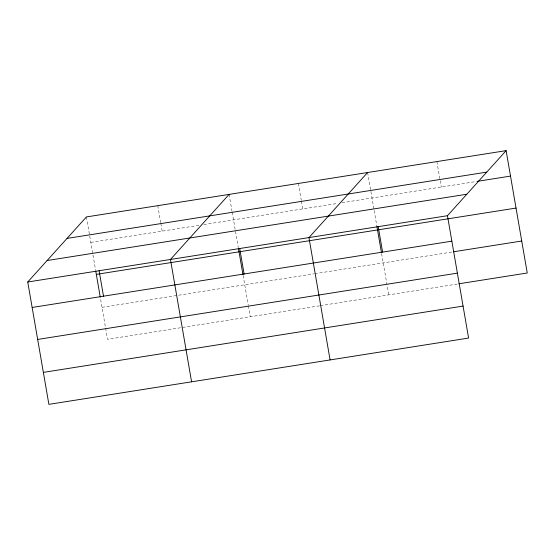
<?xml version="1.0" encoding="UTF-8"?>
<svg xmlns="http://www.w3.org/2000/svg" width="555" height="555" viewBox="0 0 555 555"><rect width="100%" height="100%" fill="white"/><g stroke="black" fill="none" stroke-linecap="round" stroke-linejoin="round"><path stroke-width="0.42" stroke-dasharray="2.77 2.08" d="M90.798 242.403L199.529 225.226M203.775 224.553L337.808 203.38M342.088 202.707L476.315 181.499M102.016 307.317L313.97 273.837M314.824 273.698L452.478 251.956M319.493 305.812L107.538 339.292L100.406 298.028M320.346 305.673L458 283.931M436.861 161.581L441.26 187.035M367.611 172.522L374.042 209.755M374.188 210.602L376.803 225.746M381.618 253.607L388.743 294.872M298.361 183.462L301.289 200.431M301.434 201.278L302.759 208.916M229.104 194.403L232.039 211.372M232.184 212.218L238.303 247.627M243.111 275.481L248.203 304.973M248.349 305.812L250.243 316.752M157.759 205.676L160.686 222.645M160.832 223.492L162.15 231.13M86.407 216.943L92.838 254.183M92.983 255.023L95.599 270.167"/><path stroke-width="0.83" d="M506.118 150.641L447.462 215.708L468.593 338.057L48.882 404.359L27.75 282.009L86.407 216.943L506.118 150.641L527.25 272.991L458.853 283.792M229.104 194.403L170.454 259.469L191.586 381.812M367.611 172.522L308.955 237.589L330.093 359.931M67.051 238.414L486.763 172.112M477.168 181.367L510.517 176.095M47.106 260.538L466.817 194.236M27.75 282.009L447.462 215.708M96.327 274.371L516.039 208.07M32.148 307.463L451.86 241.161M453.331 251.817L521.728 241.016M37.671 339.438L457.382 273.136M43.359 372.384L463.071 306.082M378.212 226.648L382.603 252.102M376.949 226.586L381.472 252.761M239.704 248.529L244.103 273.983M238.442 248.467L242.965 274.642M99.102 270.736L103.501 296.19M95.744 271.006L100.261 297.182"/></g></svg>
